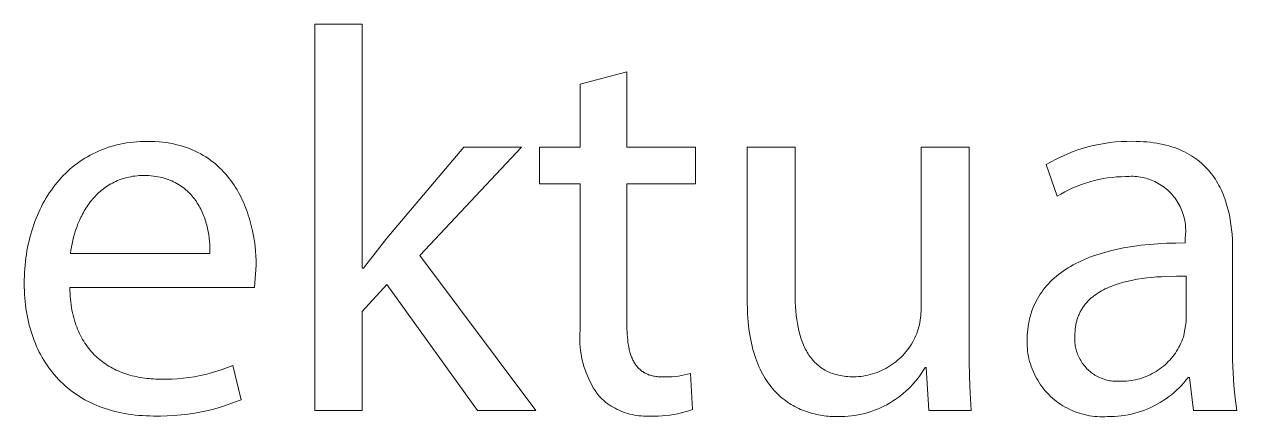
# Model space of a CAD drawing. Header units: millimetres. Extents: x -644 to 2279, y -276 to 1766.
# Drawn here: x 1968.1 to 2033.3, y -227.3 to -206.2 of the extents above; entities that cross this region are included whole.
import ezdxf

# ---------------------------------------------------------------- set-up
doc = ezdxf.new("R2010")
doc.units = ezdxf.units.MM
doc.header["$MEASUREMENT"] = 0
doc.layers.add('Domyślny', color=7, linetype='Continuous', true_color=0x000000)

msp = doc.modelspace()

# ---------------------------------------------------------------- linework, layer by layer
at = {"layer": 'Domyślny', "color": 18, "lineweight": 15, "true_color": 0x000000}
for p, q in [((1983.702, -226.949), (1983.702, -206.169)), ((1983.702, -206.169), (1986.252, -206.169)), ((1986.252, -206.169), (1986.252, -219.289)), ((1997.988, -209.392), (2000.5, -208.72)), ((2000.5, -208.72), (2000.5, -212.789)), ((1997.988, -212.789), (1997.988, -209.392)), ((1972.538, -212.805), (1972.702, -212.752)), ((1972.702, -212.752), (1972.87, -212.704)), ((1972.87, -212.704), (1973.04, -212.659)), ((1973.04, -212.659), (1973.212, -212.62)), ((1973.212, -212.62), (1973.387, -212.584)), ((1973.387, -212.584), (1973.565, -212.553)), ((1973.565, -212.553), (1973.745, -212.527)), ((1973.745, -212.527), (1973.927, -212.505)), ((1973.927, -212.505), (1974.112, -212.488)), ((1974.112, -212.488), (1974.3, -212.476)), ((1974.3, -212.476), (1974.49, -212.469)), ((1974.49, -212.469), (1974.682, -212.467)), ((1974.682, -212.467), (1974.897, -212.469)), ((1974.897, -212.469), (1975.106, -212.478)), ((1975.106, -212.478), (1975.311, -212.493)), ((1975.311, -212.493), (1975.511, -212.513)), ((1975.511, -212.513), (1975.706, -212.538)), ((1975.706, -212.538), (1975.897, -212.569)), ((1975.897, -212.569), (1976.083, -212.605)), ((1976.083, -212.605), (1976.264, -212.646)), ((1976.264, -212.646), (1976.44, -212.692)), ((1976.44, -212.692), (1976.612, -212.743)), ((1976.612, -212.743), (1976.78, -212.799)), ((1987.576, -217.674), (1991.722, -212.788)), ((1994.827, -212.788), (1989.357, -218.608)), ((1991.722, -212.788), (1994.827, -212.788)), ((1995.789, -214.745), (1995.789, -212.789)), ((1995.789, -212.789), (1997.988, -212.789)), ((2000.5, -212.789), (2004.188, -212.789)), ((2004.188, -212.789), (2004.188, -214.745)), ((2006.978, -221.076), (2006.978, -212.784)), ((2006.978, -212.784), (2009.547, -212.784)), ((2009.547, -212.784), (2009.547, -220.629)), ((2016.331, -221.475), (2016.331, -212.784)), ((2016.331, -212.784), (2018.92, -212.784)), ((2018.92, -212.784), (2018.92, -223.091)), ((2025.014, -212.854), (2025.307, -212.769)), ((2025.307, -212.769), (2025.603, -212.695)), ((2025.603, -212.695), (2025.901, -212.63)), ((2025.901, -212.63), (2026.201, -212.577)), ((2026.201, -212.577), (2026.503, -212.534)), ((2026.503, -212.534), (2026.807, -212.501)), ((2026.807, -212.501), (2027.111, -212.478)), ((2027.111, -212.478), (2027.416, -212.467)), ((2027.416, -212.467), (2027.721, -212.466)), ((2027.721, -212.466), (2027.921, -212.468)), ((2027.921, -212.468), (2028.116, -212.474)), ((2028.116, -212.474), (2028.307, -212.485)), ((2028.307, -212.485), (2028.493, -212.499)), ((2028.493, -212.499), (2028.675, -212.518)), ((2028.675, -212.518), (2028.852, -212.541)), ((2028.852, -212.541), (2029.025, -212.568)), ((2029.025, -212.568), (2029.193, -212.598)), ((2029.193, -212.598), (2029.357, -212.633)), ((2029.357, -212.633), (2029.516, -212.671)), ((2029.516, -212.671), (2029.671, -212.712)), ((2029.671, -212.712), (2029.822, -212.757)), ((2029.822, -212.757), (2029.969, -212.806)), ((1971.176, -213.467), (1971.316, -213.378)), ((1971.316, -213.378), (1971.459, -213.293)), ((1971.459, -213.293), (1971.605, -213.211)), ((1971.605, -213.211), (1971.754, -213.133)), ((1971.754, -213.133), (1971.905, -213.059)), ((1971.905, -213.059), (1972.059, -212.99)), ((1972.059, -212.99), (1972.216, -212.924)), ((1972.216, -212.924), (1972.376, -212.863)), ((1972.376, -212.863), (1972.538, -212.805)), ((1976.78, -212.799), (1976.943, -212.859)), ((1976.943, -212.859), (1977.102, -212.924)), ((1977.102, -212.924), (1977.256, -212.993)), ((1977.256, -212.993), (1977.406, -213.066)), ((1977.406, -213.066), (1977.552, -213.143)), ((1977.552, -213.143), (1977.694, -213.224)), ((1977.694, -213.224), (1977.831, -213.309)), ((1977.831, -213.309), (1977.964, -213.397)), ((1977.964, -213.397), (1978.094, -213.489)), ((2023.333, -213.569), (2023.602, -213.425)), ((2023.602, -213.425), (2023.876, -213.292)), ((2023.876, -213.292), (2024.155, -213.167)), ((2024.155, -213.167), (2024.437, -213.053)), ((2024.437, -213.053), (2024.724, -212.948)), ((2024.724, -212.948), (2025.014, -212.854)), ((2029.969, -212.806), (2030.112, -212.858)), ((2030.112, -212.858), (2030.25, -212.914)), ((2030.25, -212.914), (2030.385, -212.972)), ((2030.385, -212.972), (2030.515, -213.034)), ((2030.515, -213.034), (2030.642, -213.099)), ((2030.642, -213.099), (2030.765, -213.167)), ((2030.765, -213.167), (2030.884, -213.239)), ((2030.884, -213.239), (2030.999, -213.313)), ((2030.999, -213.313), (2031.111, -213.39)), ((2031.111, -213.39), (2031.219, -213.469)), ((1970.272, -214.194), (1970.393, -214.08)), ((1970.393, -214.08), (1970.516, -213.969)), ((1970.516, -213.969), (1970.642, -213.861)), ((1970.642, -213.861), (1970.771, -213.757)), ((1970.771, -213.757), (1970.903, -213.657)), ((1970.903, -213.657), (1971.038, -213.56)), ((1971.038, -213.56), (1971.176, -213.467)), ((1978.094, -213.489), (1978.219, -213.585)), ((1978.219, -213.585), (1978.341, -213.684)), ((1978.341, -213.684), (1978.458, -213.786)), ((1978.458, -213.786), (1978.572, -213.891)), ((1978.572, -213.891), (1978.682, -213.999)), ((1978.682, -213.999), (1978.788, -214.11)), ((2023.068, -213.721), (2023.333, -213.569)), ((2023.652, -215.424), (2023.068, -213.721)), ((2031.219, -213.469), (2031.323, -213.552)), ((2031.323, -213.552), (2031.423, -213.637)), ((2031.423, -213.637), (2031.521, -213.724)), ((2031.521, -213.724), (2031.614, -213.814)), ((2031.614, -213.814), (2031.705, -213.907)), ((2031.705, -213.907), (2031.791, -214.002)), ((2031.791, -214.002), (2031.875, -214.099)), ((1969.715, -214.815), (1969.82, -214.684)), ((1969.82, -214.684), (1969.929, -214.557)), ((1969.929, -214.557), (1970.04, -214.433)), ((1970.04, -214.433), (1970.155, -214.312)), ((1970.155, -214.312), (1970.272, -214.194)), ((1972.798, -214.708), (1972.71, -214.757)), ((1972.889, -214.662), (1972.798, -214.708)), ((1972.981, -214.618), (1972.889, -214.662)), ((1973.075, -214.577), (1972.981, -214.618)), ((1973.172, -214.539), (1973.075, -214.577)), ((1973.27, -214.503), (1973.172, -214.539)), ((1973.37, -214.47), (1973.27, -214.503)), ((1973.473, -214.44), (1973.37, -214.47)), ((1973.577, -214.412), (1973.473, -214.44)), ((1973.683, -214.388), (1973.577, -214.412)), ((1973.792, -214.367), (1973.683, -214.388)), ((1973.903, -214.348), (1973.792, -214.367)), ((1974.015, -214.333), (1973.903, -214.348)), ((1974.13, -214.322), (1974.015, -214.333)), ((1974.247, -214.313), (1974.13, -214.322)), ((1974.366, -214.308), (1974.247, -214.313)), ((1974.487, -214.306), (1974.366, -214.308)), ((1974.622, -214.308), (1974.487, -214.306)), ((1974.753, -214.313), (1974.622, -214.308)), ((1974.881, -214.323), (1974.753, -214.313)), ((1975.006, -214.335), (1974.881, -214.323)), ((1975.127, -214.351), (1975.006, -214.335)), ((1975.246, -214.37), (1975.127, -214.351)), ((1975.362, -214.393), (1975.246, -214.37)), ((1975.475, -214.419), (1975.362, -214.393)), ((1975.584, -214.448), (1975.475, -214.419)), ((1975.691, -214.48), (1975.584, -214.448)), ((1975.795, -214.514), (1975.691, -214.48)), ((1975.896, -214.552), (1975.795, -214.514)), ((1975.995, -214.593), (1975.896, -214.552)), ((1976.09, -214.636), (1975.995, -214.593)), ((1976.183, -214.682), (1976.09, -214.636)), ((1976.273, -214.73), (1976.183, -214.682)), ((1976.36, -214.781), (1976.273, -214.73)), ((1978.788, -214.11), (1978.89, -214.223)), ((1978.89, -214.223), (1978.989, -214.339)), ((1978.989, -214.339), (1979.084, -214.457)), ((1979.084, -214.457), (1979.176, -214.578)), ((1979.176, -214.578), (1979.264, -214.701)), ((1979.264, -214.701), (1979.349, -214.826)), ((1997.988, -214.745), (1995.789, -214.745)), ((1997.988, -222.473), (1997.988, -214.745)), ((2004.188, -214.745), (2000.5, -214.745)), ((2000.5, -214.745), (2000.5, -222.385)), ((2025.191, -214.709), (2024.961, -214.789)), ((2025.423, -214.638), (2025.191, -214.709)), ((2025.658, -214.575), (2025.423, -214.638)), ((2025.894, -214.52), (2025.658, -214.575)), ((2026.133, -214.473), (2025.894, -214.52)), ((2026.373, -214.435), (2026.133, -214.473)), ((2026.614, -214.404), (2026.373, -214.435)), ((2026.856, -214.382), (2026.614, -214.404)), ((2027.098, -214.369), (2026.856, -214.382)), ((2027.341, -214.363), (2027.098, -214.369)), ((2027.442, -214.354), (2027.341, -214.363)), ((2027.544, -214.349), (2027.442, -214.354)), ((2027.645, -214.346), (2027.544, -214.349)), ((2027.747, -214.348), (2027.645, -214.346)), ((2027.848, -214.353), (2027.747, -214.348)), ((2027.95, -214.361), (2027.848, -214.353)), ((2028.05, -214.373), (2027.95, -214.361)), ((2028.151, -214.388), (2028.05, -214.373)), ((2028.251, -214.407), (2028.151, -214.388)), ((2028.35, -214.429), (2028.251, -214.407)), ((2028.448, -214.455), (2028.35, -214.429)), ((2028.545, -214.484), (2028.448, -214.455)), ((2028.641, -214.517), (2028.545, -214.484)), ((2028.736, -214.553), (2028.641, -214.517)), ((2028.83, -214.592), (2028.736, -214.553)), ((2028.922, -214.634), (2028.83, -214.592)), ((2029.013, -214.68), (2028.922, -214.634)), ((2029.102, -214.729), (2029.013, -214.68)), ((2029.19, -214.781), (2029.102, -214.729)), ((2031.875, -214.099), (2031.955, -214.199)), ((2031.955, -214.199), (2032.032, -214.3)), ((2032.032, -214.3), (2032.106, -214.404)), ((2032.106, -214.404), (2032.177, -214.51)), ((2032.177, -214.51), (2032.245, -214.617)), ((2032.245, -214.617), (2032.31, -214.727)), ((2032.31, -214.727), (2032.371, -214.838)), ((1969.233, -215.513), (1969.324, -215.367)), ((1969.324, -215.367), (1969.417, -215.225)), ((1969.417, -215.225), (1969.513, -215.085)), ((1969.513, -215.085), (1969.612, -214.949)), ((1969.612, -214.949), (1969.715, -214.815)), ((1971.931, -215.359), (1971.864, -215.43)), ((1972.001, -215.291), (1971.931, -215.359)), ((1972.072, -215.223), (1972.001, -215.291)), ((1972.145, -215.158), (1972.072, -215.223)), ((1972.22, -215.095), (1972.145, -215.158)), ((1972.297, -215.033), (1972.22, -215.095)), ((1972.376, -214.974), (1972.297, -215.033)), ((1972.456, -214.916), (1972.376, -214.974)), ((1972.539, -214.861), (1972.456, -214.916)), ((1972.623, -214.808), (1972.539, -214.861)), ((1972.71, -214.757), (1972.623, -214.808)), ((1976.445, -214.834), (1976.36, -214.781)), ((1976.527, -214.89), (1976.445, -214.834)), ((1976.606, -214.947), (1976.527, -214.89)), ((1976.683, -215.007), (1976.606, -214.947)), ((1976.758, -215.069), (1976.683, -215.007)), ((1976.83, -215.133), (1976.758, -215.069)), ((1976.899, -215.199), (1976.83, -215.133)), ((1976.966, -215.267), (1976.899, -215.199)), ((1977.031, -215.336), (1976.966, -215.267)), ((1977.093, -215.407), (1977.031, -215.336)), ((1979.349, -214.826), (1979.43, -214.952)), ((1979.43, -214.952), (1979.508, -215.081)), ((1979.508, -215.081), (1979.583, -215.211)), ((1979.583, -215.211), (1979.654, -215.343)), ((1979.654, -215.343), (1979.723, -215.476)), ((2023.861, -215.3), (2023.652, -215.424)), ((2024.074, -215.183), (2023.861, -215.3)), ((2024.29, -215.073), (2024.074, -215.183)), ((2024.511, -214.97), (2024.29, -215.073)), ((2024.734, -214.876), (2024.511, -214.97)), ((2024.961, -214.789), (2024.734, -214.876)), ((2029.275, -214.835), (2029.19, -214.781)), ((2029.359, -214.893), (2029.275, -214.835)), ((2029.44, -214.954), (2029.359, -214.893)), ((2029.52, -215.017), (2029.44, -214.954)), ((2029.597, -215.083), (2029.52, -215.017)), ((2029.672, -215.152), (2029.597, -215.083)), ((2029.744, -215.223), (2029.672, -215.152)), ((2029.814, -215.297), (2029.744, -215.223)), ((2029.881, -215.373), (2029.814, -215.297)), ((2029.945, -215.452), (2029.881, -215.373)), ((2032.371, -214.838), (2032.43, -214.951)), ((2032.43, -214.951), (2032.486, -215.066)), ((2032.486, -215.066), (2032.54, -215.182)), ((2032.54, -215.182), (2032.59, -215.3)), ((2032.59, -215.3), (2032.638, -215.419)), ((1968.905, -216.122), (1968.982, -215.965)), ((1968.982, -215.965), (1969.063, -215.812)), ((1969.063, -215.812), (1969.147, -215.661)), ((1969.147, -215.661), (1969.233, -215.513)), ((1971.387, -216.045), (1971.335, -216.128)), ((1971.44, -215.964), (1971.387, -216.045)), ((1971.496, -215.884), (1971.44, -215.964)), ((1971.552, -215.805), (1971.496, -215.884)), ((1971.611, -215.727), (1971.552, -215.805)), ((1971.672, -215.651), (1971.611, -215.727)), ((1971.734, -215.576), (1971.672, -215.651)), ((1971.798, -215.502), (1971.734, -215.576)), ((1971.864, -215.43), (1971.798, -215.502)), ((1977.153, -215.48), (1977.093, -215.407)), ((1977.211, -215.554), (1977.153, -215.48)), ((1977.266, -215.63), (1977.211, -215.554)), ((1977.32, -215.707), (1977.266, -215.63)), ((1977.371, -215.785), (1977.32, -215.707)), ((1977.419, -215.865), (1977.371, -215.785)), ((1977.466, -215.946), (1977.419, -215.865)), ((1977.511, -216.027), (1977.466, -215.946)), ((1977.554, -216.11), (1977.511, -216.027)), ((1979.723, -215.476), (1979.788, -215.61)), ((1979.788, -215.61), (1979.85, -215.746)), ((1979.85, -215.746), (1979.909, -215.882)), ((1979.909, -215.882), (1979.965, -216.02)), ((1979.965, -216.02), (1980.018, -216.158)), ((2030.007, -215.532), (2029.945, -215.452)), ((2030.066, -215.615), (2030.007, -215.532)), ((2030.122, -215.7), (2030.066, -215.615)), ((2030.175, -215.787), (2030.122, -215.7)), ((2030.225, -215.875), (2030.175, -215.787)), ((2030.272, -215.965), (2030.225, -215.875)), ((2030.315, -216.057), (2030.272, -215.965)), ((2032.638, -215.419), (2032.683, -215.54)), ((2032.683, -215.54), (2032.725, -215.662)), ((2032.725, -215.662), (2032.765, -215.785)), ((2032.765, -215.785), (2032.802, -215.909)), ((2032.802, -215.909), (2032.837, -216.035)), ((2032.837, -216.035), (2032.87, -216.161)), ((1968.628, -216.771), (1968.692, -216.605)), ((1968.692, -216.605), (1968.76, -216.442)), ((1968.76, -216.442), (1968.831, -216.28)), ((1968.831, -216.28), (1968.905, -216.122)), ((1971.06, -216.639), (1971.02, -216.727)), ((1971.102, -216.552), (1971.06, -216.639)), ((1971.145, -216.466), (1971.102, -216.552)), ((1971.19, -216.38), (1971.145, -216.466)), ((1971.237, -216.295), (1971.19, -216.38)), ((1971.285, -216.211), (1971.237, -216.295)), ((1971.335, -216.128), (1971.285, -216.211)), ((1977.594, -216.193), (1977.554, -216.11)), ((1977.633, -216.278), (1977.594, -216.193)), ((1977.669, -216.363), (1977.633, -216.278)), ((1977.704, -216.448), (1977.669, -216.363)), ((1977.737, -216.535), (1977.704, -216.448)), ((1977.768, -216.621), (1977.737, -216.535)), ((1977.797, -216.709), (1977.768, -216.621)), ((1980.018, -216.158), (1980.068, -216.296)), ((1980.068, -216.296), (1980.115, -216.436)), ((1980.115, -216.436), (1980.16, -216.575)), ((1980.16, -216.575), (1980.202, -216.715)), ((2030.356, -216.15), (2030.315, -216.057)), ((2030.393, -216.245), (2030.356, -216.15)), ((2030.427, -216.34), (2030.393, -216.245)), ((2030.457, -216.437), (2030.427, -216.34)), ((2030.485, -216.535), (2030.457, -216.437)), ((2030.508, -216.634), (2030.485, -216.535)), ((2030.528, -216.733), (2030.508, -216.634)), ((2032.87, -216.161), (2032.9, -216.288)), ((2032.9, -216.288), (2032.928, -216.417)), ((2032.928, -216.417), (2032.953, -216.546)), ((2032.953, -216.546), (2032.977, -216.676)), ((2032.977, -216.676), (2033.017, -216.937)), ((1968.404, -217.459), (1968.455, -217.283)), ((1968.455, -217.283), (1968.509, -217.111)), ((1968.509, -217.111), (1968.567, -216.94)), ((1968.567, -216.94), (1968.628, -216.771)), ((1970.814, -217.261), (1970.758, -217.44)), ((1970.877, -217.082), (1970.814, -217.261)), ((1970.945, -216.904), (1970.877, -217.082)), ((1971.02, -216.727), (1970.945, -216.904)), ((1977.825, -216.796), (1977.797, -216.709)), ((1977.85, -216.884), (1977.825, -216.796)), ((1977.874, -216.972), (1977.85, -216.884)), ((1977.897, -217.06), (1977.874, -216.972)), ((1977.917, -217.147), (1977.897, -217.06)), ((1977.954, -217.323), (1977.917, -217.147)), ((1977.984, -217.498), (1977.954, -217.323)), ((1980.202, -216.715), (1980.241, -216.855)), ((1980.241, -216.855), (1980.277, -216.996)), ((1980.277, -216.996), (1980.342, -217.275)), ((1980.342, -217.275), (1980.397, -217.553)), ((2030.545, -216.834), (2030.528, -216.733)), ((2030.559, -216.934), (2030.545, -216.834)), ((2030.568, -217.035), (2030.559, -216.934)), ((2030.575, -217.137), (2030.568, -217.035)), ((2030.572, -217.441), (2030.577, -217.34)), ((2030.577, -217.238), (2030.575, -217.137)), ((2030.577, -217.34), (2030.577, -217.238)), ((2033.017, -216.937), (2033.049, -217.201)), ((2033.049, -217.201), (2033.073, -217.467)), ((1968.234, -218.18), (1968.271, -217.996)), ((1968.271, -217.996), (1968.312, -217.815)), ((1968.312, -217.815), (1968.356, -217.636)), ((1968.356, -217.636), (1968.404, -217.459)), ((1970.625, -217.974), (1970.593, -218.149)), ((1970.664, -217.797), (1970.625, -217.974)), ((1970.708, -217.619), (1970.664, -217.797)), ((1970.758, -217.44), (1970.708, -217.619)), ((1978.008, -217.671), (1977.984, -217.498)), ((1978.027, -217.842), (1978.008, -217.671)), ((1978.04, -218.01), (1978.027, -217.842)), ((1978.048, -218.175), (1978.04, -218.01)), ((1980.397, -217.553), (1980.443, -217.829)), ((1980.443, -217.829), (1980.479, -218.101)), ((1986.311, -219.289), (1987.576, -217.674)), ((2028.617, -218.013), (2029.079, -217.977)), ((2029.079, -217.977), (2029.556, -217.952)), ((2029.556, -217.952), (2030.047, -217.938)), ((2030.047, -217.938), (2030.553, -217.935)), ((2030.553, -217.644), (2030.564, -217.543)), ((2030.553, -217.935), (2030.553, -217.644)), ((2030.564, -217.543), (2030.572, -217.441)), ((2033.073, -217.467), (2033.09, -217.733)), ((2033.09, -217.733), (2033.1, -218)), ((2033.1, -218), (2033.103, -218.266)), ((1968.142, -218.741), (1968.169, -218.552)), ((1968.169, -218.552), (1968.2, -218.365)), ((1968.2, -218.365), (1968.234, -218.18)), ((1970.566, -218.322), (1970.545, -218.491)), ((1970.545, -218.491), (1978.049, -218.491)), ((1970.593, -218.149), (1970.566, -218.322)), ((1978.051, -218.335), (1978.048, -218.175)), ((1978.049, -218.491), (1978.051, -218.335)), ((1980.479, -218.101), (1980.507, -218.369)), ((1980.507, -218.369), (1980.526, -218.63)), ((1980.526, -218.63), (1980.537, -218.886)), ((1989.357, -218.608), (1995.586, -226.949)), ((2025.455, -218.688), (2025.624, -218.626)), ((2025.624, -218.626), (2025.797, -218.567)), ((2025.797, -218.567), (2025.973, -218.51)), ((2025.973, -218.51), (2026.154, -218.456)), ((2026.154, -218.456), (2026.338, -218.404)), ((2026.338, -218.404), (2026.527, -218.355)), ((2026.527, -218.355), (2026.915, -218.266)), ((2026.915, -218.266), (2027.318, -218.186)), ((2027.318, -218.186), (2027.736, -218.118)), ((2027.736, -218.118), (2028.169, -218.06)), ((2028.169, -218.06), (2028.617, -218.013)), ((2033.103, -218.266), (2033.103, -223.561)), ((1968.07, -219.512), (1968.083, -219.317)), ((1968.083, -219.317), (1968.099, -219.123)), ((1968.099, -219.123), (1968.119, -218.931)), ((1968.119, -218.931), (1968.142, -218.741)), ((1980.541, -219.134), (1980.454, -220.331)), ((1980.537, -218.886), (1980.541, -219.134)), ((1986.252, -219.289), (1986.311, -219.289)), ((2024.11, -219.361), (2024.244, -219.276)), ((2024.244, -219.276), (2024.381, -219.194)), ((2024.381, -219.194), (2024.523, -219.114)), ((2024.523, -219.114), (2024.668, -219.036)), ((2024.668, -219.036), (2024.818, -218.962)), ((2024.818, -218.962), (2024.971, -218.889)), ((2024.971, -218.889), (2025.128, -218.82)), ((2025.128, -218.82), (2025.289, -218.752)), ((2025.289, -218.752), (2025.455, -218.688)), ((1968.054, -220.107), (1968.056, -219.907)), ((1968.056, -219.907), (1968.061, -219.709)), ((1968.061, -219.709), (1968.07, -219.512)), ((2023.289, -220.026), (2023.394, -219.924)), ((2023.394, -219.924), (2023.503, -219.824)), ((2023.503, -219.824), (2023.617, -219.726)), ((2023.617, -219.726), (2023.734, -219.631)), ((2023.734, -219.631), (2023.855, -219.539)), ((2023.855, -219.539), (2023.981, -219.449)), ((2023.981, -219.449), (2024.11, -219.361)), ((2027.724, -219.932), (2027.478, -219.984)), ((2027.974, -219.886), (2027.724, -219.932)), ((2028.229, -219.846), (2027.974, -219.886)), ((2028.488, -219.813), (2028.229, -219.846)), ((2028.75, -219.785), (2028.488, -219.813)), ((2029.014, -219.763), (2028.75, -219.785)), ((2029.279, -219.746), (2029.014, -219.763)), ((2029.546, -219.734), (2029.279, -219.746)), ((2030.081, -219.722), (2029.546, -219.734)), ((2030.611, -219.726), (2030.081, -219.722)), ((2030.611, -222.179), (2030.611, -219.726)), ((1968.056, -220.306), (1968.054, -220.107)), ((1968.061, -220.502), (1968.056, -220.306)), ((1968.071, -220.697), (1968.061, -220.502)), ((1970.506, -220.331), (1970.51, -220.493)), ((1980.454, -220.331), (1970.506, -220.331)), ((1970.51, -220.493), (1970.517, -220.651)), ((1987.576, -220.165), (1986.252, -221.625)), ((1992.462, -226.949), (1987.576, -220.165)), ((2022.746, -220.692), (2022.826, -220.575)), ((2022.826, -220.575), (2022.91, -220.46)), ((2022.91, -220.46), (2022.999, -220.348)), ((2022.999, -220.348), (2023.091, -220.238)), ((2023.091, -220.238), (2023.188, -220.131)), ((2023.188, -220.131), (2023.289, -220.026)), ((2025.861, -220.621), (2025.771, -220.68)), ((2025.954, -220.564), (2025.861, -220.621)), ((2026.049, -220.509), (2025.954, -220.564)), ((2026.146, -220.456), (2026.049, -220.509)), ((2026.246, -220.405), (2026.146, -220.456)), ((2026.348, -220.357), (2026.246, -220.405)), ((2026.452, -220.311), (2026.348, -220.357)), ((2026.559, -220.267), (2026.452, -220.311)), ((2026.667, -220.224), (2026.559, -220.267)), ((2026.778, -220.184), (2026.667, -220.224)), ((2026.89, -220.146), (2026.778, -220.184)), ((2027.005, -220.11), (2026.89, -220.146)), ((2027.121, -220.076), (2027.005, -220.11)), ((2027.238, -220.043), (2027.121, -220.076)), ((2027.478, -219.984), (2027.238, -220.043)), ((1968.084, -220.89), (1968.071, -220.697)), ((1968.101, -221.08), (1968.084, -220.89)), ((1968.122, -221.268), (1968.101, -221.08)), ((1968.146, -221.454), (1968.122, -221.268)), ((1970.517, -220.651), (1970.527, -220.807)), ((1970.527, -220.807), (1970.541, -220.96)), ((1970.541, -220.96), (1970.557, -221.11)), ((1970.557, -221.11), (1970.576, -221.257)), ((1970.576, -221.257), (1970.598, -221.402)), ((2006.986, -221.531), (2006.978, -221.076)), ((2009.547, -220.629), (2009.55, -220.878)), ((2009.55, -220.878), (2009.557, -221.122)), ((2009.557, -221.122), (2009.569, -221.361)), ((2022.409, -221.313), (2022.467, -221.184)), ((2022.467, -221.184), (2022.531, -221.057)), ((2022.531, -221.057), (2022.598, -220.933)), ((2022.598, -220.933), (2022.67, -220.811)), ((2022.67, -220.811), (2022.746, -220.692)), ((2025.157, -221.246), (2025.126, -221.286)), ((2025.19, -221.205), (2025.157, -221.246)), ((2025.223, -221.166), (2025.19, -221.205)), ((2025.257, -221.127), (2025.223, -221.166)), ((2025.292, -221.089), (2025.257, -221.127)), ((2025.328, -221.052), (2025.292, -221.089)), ((2025.364, -221.015), (2025.328, -221.052)), ((2025.402, -220.978), (2025.364, -221.015)), ((2025.44, -220.943), (2025.402, -220.978)), ((2025.479, -220.908), (2025.44, -220.943)), ((2025.518, -220.874), (2025.479, -220.908)), ((2025.559, -220.84), (2025.518, -220.874)), ((2025.6, -220.807), (2025.559, -220.84)), ((2025.684, -220.742), (2025.6, -220.807)), ((2025.771, -220.68), (2025.684, -220.742)), ((1968.174, -221.637), (1968.146, -221.454)), ((1968.206, -221.819), (1968.174, -221.637)), ((1968.241, -221.998), (1968.206, -221.819)), ((1970.598, -221.402), (1970.623, -221.543)), ((1970.623, -221.543), (1970.651, -221.681)), ((1970.651, -221.681), (1970.682, -221.817)), ((1970.682, -221.817), (1970.715, -221.949)), ((1986.252, -221.625), (1986.252, -226.949)), ((2006.995, -221.75), (2006.986, -221.531)), ((2007.008, -221.964), (2006.995, -221.75)), ((2009.569, -221.361), (2009.587, -221.594)), ((2009.587, -221.594), (2009.61, -221.821)), ((2009.61, -221.821), (2009.638, -222.042)), ((2016.305, -221.965), (2016.317, -221.843)), ((2016.317, -221.843), (2016.326, -221.721)), ((2016.326, -221.721), (2016.331, -221.598)), ((2016.331, -221.598), (2016.331, -221.475)), ((2022.178, -221.993), (2022.216, -221.852)), ((2022.216, -221.852), (2022.257, -221.714)), ((2022.257, -221.714), (2022.304, -221.578)), ((2022.304, -221.578), (2022.354, -221.444)), ((2022.354, -221.444), (2022.409, -221.313)), ((2024.795, -221.88), (2024.776, -221.93)), ((2024.815, -221.83), (2024.795, -221.88)), ((2024.835, -221.781), (2024.815, -221.83)), ((2024.857, -221.732), (2024.835, -221.781)), ((2024.88, -221.684), (2024.857, -221.732)), ((2024.904, -221.637), (2024.88, -221.684)), ((2024.928, -221.591), (2024.904, -221.637)), ((2024.954, -221.546), (2024.928, -221.591)), ((2024.98, -221.501), (2024.954, -221.546)), ((2025.007, -221.456), (2024.98, -221.501)), ((2025.036, -221.413), (2025.007, -221.456)), ((2025.065, -221.37), (2025.036, -221.413)), ((2025.095, -221.328), (2025.065, -221.37)), ((2025.126, -221.286), (2025.095, -221.328)), ((1968.28, -222.174), (1968.241, -221.998)), ((1968.322, -222.348), (1968.28, -222.174)), ((1968.368, -222.52), (1968.322, -222.348)), ((1968.418, -222.689), (1968.368, -222.52)), ((1970.715, -221.949), (1970.752, -222.079)), ((1970.752, -222.079), (1970.791, -222.206)), ((1970.791, -222.206), (1970.832, -222.33)), ((1970.832, -222.33), (1970.876, -222.452)), ((1970.876, -222.452), (1970.923, -222.57)), ((1970.923, -222.57), (1970.973, -222.686)), ((1997.972, -222.65), (1997.988, -222.473)), ((2000.5, -222.385), (2000.501, -222.547)), ((2000.501, -222.547), (2000.505, -222.705)), ((2007.025, -222.173), (2007.008, -221.964)), ((2007.046, -222.376), (2007.025, -222.173)), ((2007.069, -222.575), (2007.046, -222.376)), ((2007.097, -222.768), (2007.069, -222.575)), ((2009.638, -222.042), (2009.672, -222.257)), ((2009.672, -222.257), (2009.712, -222.466)), ((2009.712, -222.466), (2009.757, -222.668)), ((2016.147, -222.683), (2016.183, -222.566)), ((2016.183, -222.566), (2016.215, -222.447)), ((2016.215, -222.447), (2016.244, -222.328)), ((2016.244, -222.328), (2016.268, -222.208)), ((2016.268, -222.208), (2016.288, -222.087)), ((2016.288, -222.087), (2016.305, -221.965)), ((2022.057, -222.731), (2022.072, -222.579)), ((2022.072, -222.579), (2022.092, -222.429)), ((2022.092, -222.429), (2022.117, -222.281)), ((2022.117, -222.281), (2022.145, -222.136)), ((2022.145, -222.136), (2022.178, -221.993)), ((2024.637, -222.538), (2024.63, -222.598)), ((2024.644, -222.479), (2024.637, -222.538)), ((2024.652, -222.42), (2024.644, -222.479)), ((2024.662, -222.363), (2024.652, -222.42)), ((2024.673, -222.306), (2024.662, -222.363)), ((2024.684, -222.25), (2024.673, -222.306)), ((2024.697, -222.195), (2024.684, -222.25)), ((2024.711, -222.141), (2024.697, -222.195)), ((2024.726, -222.087), (2024.711, -222.141)), ((2024.741, -222.034), (2024.726, -222.087)), ((2024.758, -221.982), (2024.741, -222.034)), ((2024.776, -221.93), (2024.758, -221.982)), ((2030.456, -222.997), (2030.611, -222.179)), ((1968.471, -222.856), (1968.418, -222.689)), ((1968.528, -223.02), (1968.471, -222.856)), ((1968.588, -223.182), (1968.528, -223.02)), ((1968.652, -223.341), (1968.588, -223.182)), ((1970.973, -222.686), (1971.024, -222.799)), ((1971.024, -222.799), (1971.079, -222.909)), ((1971.079, -222.909), (1971.135, -223.017)), ((1971.135, -223.017), (1971.194, -223.122)), ((1971.194, -223.122), (1971.256, -223.224)), ((1971.256, -223.224), (1971.319, -223.323)), ((1997.958, -223.005), (1997.962, -222.827)), ((1997.959, -223.183), (1997.958, -223.005)), ((1997.967, -223.36), (1997.959, -223.183)), ((1997.962, -222.827), (1997.972, -222.65)), ((2000.505, -222.705), (2000.513, -222.858)), ((2000.513, -222.858), (2000.524, -223.007)), ((2000.524, -223.007), (2000.538, -223.151)), ((2000.538, -223.151), (2000.555, -223.29)), ((2007.127, -222.956), (2007.097, -222.768)), ((2007.161, -223.14), (2007.127, -222.956)), ((2007.198, -223.318), (2007.161, -223.14)), ((2009.757, -222.668), (2009.782, -222.767)), ((2009.782, -222.767), (2009.809, -222.864)), ((2009.809, -222.864), (2009.837, -222.959)), ((2009.837, -222.959), (2009.866, -223.053)), ((2009.866, -223.053), (2009.897, -223.145)), ((2009.897, -223.145), (2009.93, -223.235)), ((2015.883, -223.26), (2015.945, -223.148)), ((2015.945, -223.148), (2016.003, -223.034)), ((2016.003, -223.034), (2016.057, -222.917)), ((2016.057, -222.917), (2016.107, -222.799)), ((2016.107, -222.799), (2016.147, -222.683)), ((2018.92, -223.091), (2018.923, -224.377)), ((2022.037, -223.201), (2022.039, -223.042)), ((2022.038, -223.34), (2022.037, -223.201)), ((2022.039, -223.042), (2022.046, -222.885)), ((2022.046, -222.885), (2022.057, -222.731)), ((2024.611, -222.987), (2024.609, -223.066)), ((2024.609, -223.066), (2024.609, -223.144)), ((2024.609, -223.144), (2024.612, -223.222)), ((2024.616, -222.909), (2024.611, -222.987)), ((2024.612, -223.222), (2024.618, -223.301)), ((2024.617, -222.845), (2024.616, -222.909)), ((2024.618, -222.782), (2024.617, -222.845)), ((2024.621, -222.72), (2024.618, -222.782)), ((2024.625, -222.658), (2024.621, -222.72)), ((2024.63, -222.598), (2024.625, -222.658)), ((2030.321, -223.332), (2030.37, -223.222)), ((2030.37, -223.222), (2030.415, -223.11)), ((2030.415, -223.11), (2030.456, -222.997)), ((1968.719, -223.497), (1968.652, -223.341)), ((1968.79, -223.651), (1968.719, -223.497)), ((1968.864, -223.802), (1968.79, -223.651)), ((1968.941, -223.95), (1968.864, -223.802)), ((1971.319, -223.323), (1971.385, -223.42)), ((1971.385, -223.42), (1971.453, -223.514)), ((1971.453, -223.514), (1971.523, -223.606)), ((1971.523, -223.606), (1971.595, -223.695)), ((1971.595, -223.695), (1971.67, -223.781)), ((1971.67, -223.781), (1971.746, -223.865)), ((1971.746, -223.865), (1971.825, -223.946)), ((1997.981, -223.537), (1997.967, -223.36)), ((1998, -223.714), (1997.981, -223.537)), ((1998.026, -223.89), (1998, -223.714)), ((2000.555, -223.29), (2000.575, -223.425)), ((2000.575, -223.425), (2000.599, -223.555)), ((2000.599, -223.555), (2000.613, -223.618)), ((2000.613, -223.618), (2000.627, -223.68)), ((2000.627, -223.68), (2000.642, -223.741)), ((2000.642, -223.741), (2000.658, -223.801)), ((2000.658, -223.801), (2000.675, -223.859)), ((2000.675, -223.859), (2000.693, -223.916)), ((2007.239, -223.492), (2007.198, -223.318)), ((2007.282, -223.661), (2007.239, -223.492)), ((2007.328, -223.825), (2007.282, -223.661)), ((2007.377, -223.984), (2007.328, -223.825)), ((2009.93, -223.235), (2009.964, -223.323)), ((2009.964, -223.323), (2010, -223.41)), ((2010, -223.41), (2010.037, -223.494)), ((2010.037, -223.494), (2010.076, -223.577)), ((2010.076, -223.577), (2010.117, -223.658)), ((2010.117, -223.658), (2010.159, -223.737)), ((2010.159, -223.737), (2010.204, -223.814)), ((2010.204, -223.814), (2010.249, -223.889)), ((2015.345, -223.979), (2015.433, -223.884)), ((2015.433, -223.884), (2015.516, -223.787)), ((2015.516, -223.787), (2015.597, -223.687)), ((2015.597, -223.687), (2015.674, -223.584)), ((2015.674, -223.584), (2015.747, -223.479)), ((2015.747, -223.479), (2015.817, -223.371)), ((2015.817, -223.371), (2015.883, -223.26)), ((2022.043, -223.479), (2022.038, -223.34)), ((2022.054, -223.618), (2022.043, -223.479)), ((2022.069, -223.756), (2022.054, -223.618)), ((2022.089, -223.894), (2022.069, -223.756)), ((2024.618, -223.301), (2024.626, -223.378)), ((2024.626, -223.378), (2024.637, -223.456)), ((2024.637, -223.456), (2024.651, -223.533)), ((2024.651, -223.533), (2024.667, -223.61)), ((2024.667, -223.61), (2024.686, -223.686)), ((2024.686, -223.686), (2024.708, -223.761)), ((2024.708, -223.761), (2024.732, -223.836)), ((2024.732, -223.836), (2024.759, -223.91)), ((2029.954, -223.952), (2030.024, -223.854)), ((2030.024, -223.854), (2030.09, -223.753)), ((2030.09, -223.753), (2030.154, -223.651)), ((2030.154, -223.651), (2030.213, -223.546)), ((2030.213, -223.546), (2030.269, -223.44)), ((2030.269, -223.44), (2030.321, -223.332)), ((2033.103, -223.561), (2033.104, -224.241)), ((1969.022, -224.095), (1968.941, -223.95)), ((1969.106, -224.238), (1969.022, -224.095)), ((1969.193, -224.377), (1969.106, -224.238)), ((1969.284, -224.514), (1969.193, -224.377)), ((1969.378, -224.648), (1969.284, -224.514)), ((1971.825, -223.946), (1971.905, -224.024)), ((1971.905, -224.024), (1971.987, -224.1)), ((1971.987, -224.1), (1972.071, -224.173)), ((1972.071, -224.173), (1972.157, -224.244)), ((1972.157, -224.244), (1972.245, -224.312)), ((1972.245, -224.312), (1972.334, -224.378)), ((1972.334, -224.378), (1972.425, -224.441)), ((1972.425, -224.441), (1972.518, -224.502)), ((1972.518, -224.502), (1972.612, -224.56)), ((1979, -224.633), (1979.286, -224.516)), ((1979.286, -224.516), (1979.724, -226.365)), ((1998.058, -224.065), (1998.026, -223.89)), ((1998.095, -224.238), (1998.058, -224.065)), ((1998.138, -224.411), (1998.095, -224.238)), ((1998.187, -224.581), (1998.138, -224.411)), ((2000.693, -223.916), (2000.712, -223.972)), ((2000.712, -223.972), (2000.732, -224.027)), ((2000.732, -224.027), (2000.753, -224.08)), ((2000.753, -224.08), (2000.775, -224.133)), ((2000.775, -224.133), (2000.797, -224.184)), ((2000.797, -224.184), (2000.821, -224.233)), ((2000.821, -224.233), (2000.846, -224.282)), ((2000.846, -224.282), (2000.872, -224.329)), ((2000.872, -224.329), (2000.899, -224.375)), ((2000.899, -224.375), (2000.927, -224.42)), ((2000.927, -224.42), (2000.956, -224.463)), ((2000.956, -224.463), (2000.986, -224.505)), ((2000.986, -224.505), (2001.017, -224.546)), ((2007.429, -224.139), (2007.377, -223.984)), ((2007.484, -224.29), (2007.429, -224.139)), ((2007.541, -224.435), (2007.484, -224.29)), ((2007.601, -224.577), (2007.541, -224.435)), ((2010.249, -223.889), (2010.297, -223.962)), ((2010.297, -223.962), (2010.346, -224.033)), ((2010.346, -224.033), (2010.397, -224.103)), ((2010.397, -224.103), (2010.45, -224.17)), ((2010.45, -224.17), (2010.504, -224.235)), ((2010.504, -224.235), (2010.561, -224.298)), ((2010.561, -224.298), (2010.619, -224.359)), ((2010.619, -224.359), (2010.679, -224.417)), ((2010.679, -224.417), (2010.741, -224.474)), ((2010.741, -224.474), (2010.804, -224.529)), ((2010.804, -224.529), (2010.87, -224.581)), ((2014.653, -224.548), (2014.76, -224.477)), ((2014.76, -224.477), (2014.864, -224.403)), ((2014.864, -224.403), (2014.966, -224.325)), ((2014.966, -224.325), (2015.066, -224.243)), ((2015.066, -224.243), (2015.162, -224.158)), ((2015.162, -224.158), (2015.255, -224.07)), ((2015.255, -224.07), (2015.345, -223.979)), ((2018.923, -224.377), (2018.962, -225.662)), ((2022.114, -224.031), (2022.089, -223.894)), ((2022.143, -224.167), (2022.114, -224.031)), ((2022.178, -224.302), (2022.143, -224.167)), ((2022.216, -224.435), (2022.178, -224.302)), ((2022.26, -224.567), (2022.216, -224.435)), ((2024.759, -223.91), (2024.788, -223.982)), ((2024.788, -223.982), (2024.82, -224.054)), ((2024.82, -224.054), (2024.854, -224.124)), ((2024.854, -224.124), (2024.89, -224.194)), ((2024.89, -224.194), (2024.929, -224.262)), ((2024.929, -224.262), (2024.971, -224.328)), ((2024.971, -224.328), (2025.014, -224.394)), ((2025.014, -224.394), (2025.06, -224.457)), ((2025.06, -224.457), (2025.108, -224.519)), ((2025.108, -224.519), (2025.158, -224.58)), ((2029.376, -224.562), (2029.467, -224.483)), ((2029.467, -224.483), (2029.556, -224.402)), ((2029.556, -224.402), (2029.642, -224.317)), ((2029.642, -224.317), (2029.724, -224.23)), ((2029.724, -224.23), (2029.804, -224.14)), ((2029.804, -224.14), (2029.881, -224.047)), ((2029.881, -224.047), (2029.954, -223.952)), ((2033.104, -224.241), (2033.127, -224.92)), ((1969.476, -224.779), (1969.378, -224.648)), ((1969.577, -224.907), (1969.476, -224.779)), ((1969.681, -225.032), (1969.577, -224.907)), ((1969.788, -225.154), (1969.681, -225.032)), ((1969.898, -225.273), (1969.788, -225.154)), ((1972.612, -224.56), (1972.708, -224.616)), ((1972.708, -224.616), (1972.806, -224.67)), ((1972.806, -224.67), (1972.905, -224.721)), ((1972.905, -224.721), (1973.005, -224.769)), ((1973.005, -224.769), (1973.107, -224.815)), ((1973.107, -224.815), (1973.21, -224.859)), ((1973.21, -224.859), (1973.314, -224.9)), ((1973.314, -224.9), (1973.42, -224.939)), ((1973.42, -224.939), (1973.527, -224.976)), ((1973.527, -224.976), (1973.635, -225.011)), ((1973.635, -225.011), (1973.745, -225.043)), ((1973.745, -225.043), (1973.855, -225.072)), ((1973.855, -225.072), (1973.967, -225.1)), ((1973.967, -225.1), (1974.079, -225.125)), ((1974.079, -225.125), (1974.193, -225.148)), ((1974.193, -225.148), (1974.307, -225.169)), ((1974.307, -225.169), (1974.422, -225.187)), ((1974.422, -225.187), (1974.539, -225.203)), ((1976.606, -225.212), (1976.913, -225.176)), ((1976.913, -225.176), (1977.218, -225.129)), ((1977.218, -225.129), (1977.521, -225.071)), ((1977.521, -225.071), (1977.823, -225.004)), ((1977.823, -225.004), (1978.122, -224.926)), ((1978.122, -224.926), (1978.418, -224.838)), ((1978.418, -224.838), (1978.71, -224.741)), ((1978.71, -224.741), (1979, -224.633)), ((1998.242, -224.75), (1998.187, -224.581)), ((1998.303, -224.918), (1998.242, -224.75)), ((1998.369, -225.082), (1998.303, -224.918)), ((1998.44, -225.245), (1998.369, -225.082)), ((2001.017, -224.546), (2001.049, -224.585)), ((2001.049, -224.585), (2001.082, -224.624)), ((2001.082, -224.624), (2001.116, -224.66)), ((2001.116, -224.66), (2001.152, -224.696)), ((2001.152, -224.696), (2001.188, -224.73)), ((2001.188, -224.73), (2001.207, -224.747)), ((2001.207, -224.747), (2001.226, -224.763)), ((2001.226, -224.763), (2001.245, -224.779)), ((2001.245, -224.779), (2001.265, -224.795)), ((2001.265, -224.795), (2001.284, -224.81)), ((2001.284, -224.81), (2001.305, -224.825)), ((2001.305, -224.825), (2001.325, -224.84)), ((2001.325, -224.84), (2001.346, -224.854)), ((2001.346, -224.854), (2001.367, -224.868)), ((2001.367, -224.868), (2001.388, -224.881)), ((2001.388, -224.881), (2001.41, -224.895)), ((2001.41, -224.895), (2001.431, -224.908)), ((2001.431, -224.908), (2001.476, -224.932)), ((2001.476, -224.932), (2001.522, -224.956)), ((2001.522, -224.956), (2001.569, -224.978)), ((2001.569, -224.978), (2001.617, -224.999)), ((2001.617, -224.999), (2001.667, -225.018)), ((2001.667, -225.018), (2001.718, -225.036)), ((2001.718, -225.036), (2001.77, -225.052)), ((2001.77, -225.052), (2001.823, -225.067)), ((2001.823, -225.067), (2001.877, -225.081)), ((2001.877, -225.081), (2001.933, -225.093)), ((2001.933, -225.093), (2001.99, -225.104)), ((2001.99, -225.104), (2002.049, -225.114)), ((2002.049, -225.114), (2002.108, -225.122)), ((2002.108, -225.122), (2002.169, -225.128)), ((2002.169, -225.128), (2002.232, -225.133)), ((2002.232, -225.133), (2002.295, -225.137)), ((2002.295, -225.137), (2002.36, -225.139)), ((2002.36, -225.139), (2002.427, -225.14)), ((2002.427, -225.14), (2002.595, -225.14)), ((2002.595, -225.14), (2002.763, -225.136)), ((2002.763, -225.136), (2002.931, -225.126)), ((2002.931, -225.126), (2003.099, -225.11)), ((2003.099, -225.11), (2003.266, -225.09)), ((2003.266, -225.09), (2003.433, -225.064)), ((2003.433, -225.064), (2003.598, -225.033)), ((2003.598, -225.033), (2003.762, -224.996)), ((2003.762, -224.996), (2003.926, -224.955)), ((2003.926, -224.955), (2004.033, -226.892)), ((2007.664, -224.714), (2007.601, -224.577)), ((2007.729, -224.847), (2007.664, -224.714)), ((2007.797, -224.975), (2007.729, -224.847)), ((2007.867, -225.099), (2007.797, -224.975)), ((2007.939, -225.219), (2007.867, -225.099)), ((2010.87, -224.581), (2010.938, -224.631)), ((2010.938, -224.631), (2011.007, -224.679)), ((2011.007, -224.679), (2011.078, -224.724)), ((2011.078, -224.724), (2011.151, -224.768)), ((2011.151, -224.768), (2011.227, -224.809)), ((2011.227, -224.809), (2011.304, -224.847)), ((2011.304, -224.847), (2011.383, -224.884)), ((2011.383, -224.884), (2011.464, -224.918)), ((2011.464, -224.918), (2011.548, -224.949)), ((2011.548, -224.949), (2011.633, -224.979)), ((2011.633, -224.979), (2011.72, -225.005)), ((2011.72, -225.005), (2011.81, -225.03)), ((2011.81, -225.03), (2011.901, -225.052)), ((2011.901, -225.052), (2011.995, -225.071)), ((2011.995, -225.071), (2012.091, -225.088)), ((2012.091, -225.088), (2012.188, -225.102)), ((2012.188, -225.102), (2012.288, -225.114)), ((2012.288, -225.114), (2012.391, -225.123)), ((2012.391, -225.123), (2012.495, -225.13)), ((2012.495, -225.13), (2012.602, -225.134)), ((2012.602, -225.134), (2012.711, -225.135)), ((2012.711, -225.135), (2012.839, -225.13)), ((2012.839, -225.13), (2012.967, -225.121)), ((2012.967, -225.121), (2013.095, -225.108)), ((2013.095, -225.108), (2013.222, -225.09)), ((2013.222, -225.09), (2013.348, -225.068)), ((2013.348, -225.068), (2013.474, -225.042)), ((2013.474, -225.042), (2013.599, -225.011)), ((2013.599, -225.011), (2013.722, -224.976)), ((2013.722, -224.976), (2013.845, -224.937)), ((2013.845, -224.937), (2013.965, -224.893)), ((2013.965, -224.893), (2014.085, -224.846)), ((2014.085, -224.846), (2014.202, -224.794)), ((2014.202, -224.794), (2014.318, -224.738)), ((2014.318, -224.738), (2014.432, -224.679)), ((2014.432, -224.679), (2014.543, -224.615)), ((2014.543, -224.615), (2014.653, -224.548)), ((2016.246, -225.094), (2016.136, -225.238)), ((2016.351, -224.945), (2016.246, -225.094)), ((2016.451, -224.794), (2016.351, -224.945)), ((2016.545, -224.639), (2016.451, -224.794)), ((2016.604, -224.639), (2016.545, -224.639)), ((2016.75, -226.945), (2016.604, -224.639)), ((2022.308, -224.698), (2022.26, -224.567)), ((2022.36, -224.827), (2022.308, -224.698)), ((2022.417, -224.954), (2022.36, -224.827)), ((2022.478, -225.079), (2022.417, -224.954)), ((2022.543, -225.202), (2022.478, -225.079)), ((2025.158, -224.58), (2025.21, -224.638)), ((2025.21, -224.638), (2025.264, -224.695)), ((2025.264, -224.695), (2025.32, -224.75)), ((2025.32, -224.75), (2025.378, -224.803)), ((2025.378, -224.803), (2025.437, -224.854)), ((2025.437, -224.854), (2025.498, -224.903)), ((2025.498, -224.903), (2025.561, -224.95)), ((2025.561, -224.95), (2025.626, -224.994)), ((2025.626, -224.994), (2025.692, -225.036)), ((2025.692, -225.036), (2025.759, -225.076)), ((2025.759, -225.076), (2025.828, -225.114)), ((2025.828, -225.114), (2025.898, -225.149)), ((2025.898, -225.149), (2025.969, -225.182)), ((2025.969, -225.182), (2026.041, -225.213)), ((2028.224, -225.198), (2028.338, -225.159)), ((2028.338, -225.159), (2028.45, -225.116)), ((2028.45, -225.116), (2028.561, -225.069)), ((2028.561, -225.069), (2028.67, -225.018)), ((2028.67, -225.018), (2028.777, -224.963)), ((2028.777, -224.963), (2028.883, -224.905)), ((2028.883, -224.905), (2028.986, -224.843)), ((2028.986, -224.843), (2029.087, -224.778)), ((2029.087, -224.778), (2029.186, -224.709)), ((2029.186, -224.709), (2029.282, -224.637)), ((2029.282, -224.637), (2029.376, -224.562)), ((2030.709, -225.167), (2030.594, -225.313)), ((2030.787, -225.167), (2030.709, -225.167)), ((2030.991, -226.948), (2030.787, -225.167)), ((2033.127, -224.92), (2033.172, -225.598)), ((1970.012, -225.388), (1969.898, -225.273)), ((1970.128, -225.501), (1970.012, -225.388)), ((1970.248, -225.61), (1970.128, -225.501)), ((1970.371, -225.716), (1970.248, -225.61)), ((1970.498, -225.819), (1970.371, -225.716)), ((1970.627, -225.919), (1970.498, -225.819)), ((1974.539, -225.203), (1974.656, -225.217)), ((1974.656, -225.217), (1974.774, -225.229)), ((1974.774, -225.229), (1974.892, -225.239)), ((1974.892, -225.239), (1975.011, -225.246)), ((1975.011, -225.246), (1975.131, -225.251)), ((1975.131, -225.251), (1975.252, -225.255)), ((1975.252, -225.255), (1975.373, -225.256)), ((1975.373, -225.256), (1975.682, -225.26)), ((1975.682, -225.26), (1975.99, -225.255)), ((1975.99, -225.255), (1976.299, -225.239)), ((1976.299, -225.239), (1976.606, -225.212)), ((1998.517, -225.405), (1998.44, -225.245)), ((1998.6, -225.563), (1998.517, -225.405)), ((1998.688, -225.717), (1998.6, -225.563)), ((1998.78, -225.869), (1998.688, -225.717)), ((2008.013, -225.335), (2007.939, -225.219)), ((2008.089, -225.447), (2008.013, -225.335)), ((2008.168, -225.555), (2008.089, -225.447)), ((2008.248, -225.659), (2008.168, -225.555)), ((2008.331, -225.76), (2008.248, -225.659)), ((2008.415, -225.856), (2008.331, -225.76)), ((2015.65, -225.777), (2015.517, -225.901)), ((2015.778, -225.649), (2015.65, -225.777)), ((2015.902, -225.516), (2015.778, -225.649)), ((2016.022, -225.379), (2015.902, -225.516)), ((2016.136, -225.238), (2016.022, -225.379)), ((2018.962, -225.662), (2019.037, -226.945)), ((2022.613, -225.322), (2022.543, -225.202)), ((2022.687, -225.44), (2022.613, -225.322)), ((2022.764, -225.556), (2022.687, -225.44)), ((2022.846, -225.668), (2022.764, -225.556)), ((2022.931, -225.778), (2022.846, -225.668)), ((2023.021, -225.885), (2022.931, -225.778)), ((2026.041, -225.213), (2026.115, -225.241)), ((2026.115, -225.241), (2026.189, -225.266)), ((2026.189, -225.266), (2026.264, -225.289)), ((2026.264, -225.289), (2026.34, -225.309)), ((2026.34, -225.309), (2026.416, -225.327)), ((2026.416, -225.327), (2026.493, -225.342)), ((2026.493, -225.342), (2026.57, -225.354)), ((2026.57, -225.354), (2026.648, -225.364)), ((2026.648, -225.364), (2026.726, -225.37)), ((2026.726, -225.37), (2026.804, -225.375)), ((2026.804, -225.375), (2026.883, -225.376)), ((2026.883, -225.376), (2026.961, -225.375)), ((2026.961, -225.375), (2027.039, -225.371)), ((2027.039, -225.371), (2027.16, -225.373)), ((2027.16, -225.373), (2027.28, -225.37)), ((2027.28, -225.37), (2027.4, -225.362)), ((2027.4, -225.362), (2027.52, -225.351)), ((2027.52, -225.351), (2027.639, -225.336)), ((2027.639, -225.336), (2027.758, -225.316)), ((2027.758, -225.316), (2027.876, -225.293)), ((2027.876, -225.293), (2027.993, -225.265)), ((2027.993, -225.265), (2028.109, -225.234)), ((2028.109, -225.234), (2028.224, -225.198)), ((2030.221, -225.725), (2030.087, -225.853)), ((2030.35, -225.592), (2030.221, -225.725)), ((2030.475, -225.454), (2030.35, -225.592)), ((2030.594, -225.313), (2030.475, -225.454)), ((2033.172, -225.598), (2033.238, -226.274)), ((1970.759, -226.015), (1970.627, -225.919)), ((1970.895, -226.108), (1970.759, -226.015)), ((1971.033, -226.197), (1970.895, -226.108)), ((1971.175, -226.283), (1971.033, -226.197)), ((1971.319, -226.366), (1971.175, -226.283)), ((1971.467, -226.445), (1971.319, -226.366)), ((1971.617, -226.521), (1971.467, -226.445)), ((1979.724, -226.365), (1979.379, -226.503)), ((1998.878, -226.017), (1998.78, -225.869)), ((1998.981, -226.162), (1998.878, -226.017)), ((1999.068, -226.249), (1998.981, -226.162)), ((1999.158, -226.333), (1999.068, -226.249)), ((1999.25, -226.414), (1999.158, -226.333)), ((1999.345, -226.491), (1999.25, -226.414)), ((1999.443, -226.565), (1999.345, -226.491)), ((2008.501, -225.949), (2008.415, -225.856)), ((2008.589, -226.038), (2008.501, -225.949)), ((2008.678, -226.123), (2008.589, -226.038)), ((2008.769, -226.205), (2008.678, -226.123)), ((2008.861, -226.283), (2008.769, -226.205)), ((2008.955, -226.358), (2008.861, -226.283)), ((2009.05, -226.429), (2008.955, -226.358)), ((2009.146, -226.497), (2009.05, -226.429)), ((2009.244, -226.562), (2009.146, -226.497)), ((2014.794, -226.449), (2014.639, -226.544)), ((2014.946, -226.35), (2014.794, -226.449)), ((2015.094, -226.245), (2014.946, -226.35)), ((2015.239, -226.135), (2015.094, -226.245)), ((2015.38, -226.02), (2015.239, -226.135)), ((2015.517, -225.901), (2015.38, -226.02)), ((2023.113, -225.988), (2023.021, -225.885)), ((2023.21, -226.089), (2023.113, -225.988)), ((2023.309, -226.186), (2023.21, -226.089)), ((2023.412, -226.279), (2023.309, -226.186)), ((2023.519, -226.369), (2023.412, -226.279)), ((2023.628, -226.455), (2023.519, -226.369)), ((2023.74, -226.538), (2023.628, -226.455)), ((2029.356, -226.421), (2029.198, -226.519)), ((2029.51, -226.318), (2029.356, -226.421)), ((2029.66, -226.209), (2029.51, -226.318)), ((2029.806, -226.096), (2029.66, -226.209)), ((2029.949, -225.977), (2029.806, -226.096)), ((2030.087, -225.853), (2029.949, -225.977)), ((2033.238, -226.274), (2033.327, -226.948)), ((1971.77, -226.593), (1971.617, -226.521)), ((1971.927, -226.661), (1971.77, -226.593)), ((1972.086, -226.726), (1971.927, -226.661)), ((1972.248, -226.787), (1972.086, -226.726)), ((1972.413, -226.845), (1972.248, -226.787)), ((1972.581, -226.898), (1972.413, -226.845)), ((1972.751, -226.948), (1972.581, -226.898)), ((1972.925, -226.994), (1972.751, -226.948)), ((1973.101, -227.037), (1972.925, -226.994)), ((1973.28, -227.075), (1973.101, -227.037)), ((1973.462, -227.109), (1973.28, -227.075)), ((1973.646, -227.14), (1973.462, -227.109)), ((1973.834, -227.167), (1973.646, -227.14)), ((1976.865, -227.143), (1976.496, -227.187)), ((1977.232, -227.087), (1976.865, -227.143)), ((1977.597, -227.019), (1977.232, -227.087)), ((1977.96, -226.94), (1977.597, -227.019)), ((1978.32, -226.848), (1977.96, -226.94)), ((1978.676, -226.745), (1978.32, -226.848)), ((1979.03, -226.63), (1978.676, -226.745)), ((1979.379, -226.503), (1979.03, -226.63)), ((1986.252, -226.949), (1983.702, -226.949)), ((1995.586, -226.949), (1992.462, -226.949)), ((1999.544, -226.636), (1999.443, -226.565)), ((1999.647, -226.703), (1999.544, -226.636)), ((1999.752, -226.767), (1999.647, -226.703)), ((1999.859, -226.827), (1999.752, -226.767)), ((1999.968, -226.883), (1999.859, -226.827)), ((2000.079, -226.936), (1999.968, -226.883)), ((2000.192, -226.984), (2000.079, -226.936)), ((2000.307, -227.029), (2000.192, -226.984)), ((2000.423, -227.07), (2000.307, -227.029)), ((2000.54, -227.106), (2000.423, -227.07)), ((2000.659, -227.139), (2000.54, -227.106)), ((2000.778, -227.167), (2000.659, -227.139)), ((2003.222, -227.12), (2003.015, -227.159)), ((2003.427, -227.073), (2003.222, -227.12)), ((2003.631, -227.02), (2003.427, -227.073)), ((2003.833, -226.959), (2003.631, -227.02)), ((2004.033, -226.892), (2003.833, -226.959)), ((2009.343, -226.623), (2009.244, -226.562)), ((2009.442, -226.682), (2009.343, -226.623)), ((2009.543, -226.737), (2009.442, -226.682)), ((2009.645, -226.789), (2009.543, -226.737)), ((2009.747, -226.838), (2009.645, -226.789)), ((2009.85, -226.884), (2009.747, -226.838)), ((2009.954, -226.927), (2009.85, -226.884)), ((2010.059, -226.968), (2009.954, -226.927)), ((2010.164, -227.006), (2010.059, -226.968)), ((2010.27, -227.04), (2010.164, -227.006)), ((2010.376, -227.073), (2010.27, -227.04)), ((2010.482, -227.102), (2010.376, -227.073)), ((2010.589, -227.129), (2010.482, -227.102)), ((2010.696, -227.154), (2010.589, -227.129)), ((2013.125, -227.143), (2012.947, -227.181)), ((2013.302, -227.1), (2013.125, -227.143)), ((2013.476, -227.051), (2013.302, -227.1)), ((2013.649, -226.995), (2013.476, -227.051)), ((2013.82, -226.934), (2013.649, -226.995)), ((2013.989, -226.867), (2013.82, -226.934)), ((2014.156, -226.795), (2013.989, -226.867)), ((2014.32, -226.717), (2014.156, -226.795)), ((2014.481, -226.633), (2014.32, -226.717)), ((2014.639, -226.544), (2014.481, -226.633)), ((2019.037, -226.945), (2016.75, -226.945)), ((2023.855, -226.616), (2023.74, -226.538)), ((2023.972, -226.69), (2023.855, -226.616)), ((2024.092, -226.761), (2023.972, -226.69)), ((2024.215, -226.827), (2024.092, -226.761)), ((2024.339, -226.889), (2024.215, -226.827)), ((2024.466, -226.946), (2024.339, -226.889)), ((2024.595, -227), (2024.466, -226.946)), ((2024.725, -227.048), (2024.595, -227)), ((2024.857, -227.093), (2024.725, -227.048)), ((2024.99, -227.132), (2024.857, -227.093)), ((2025.125, -227.167), (2024.99, -227.132)), ((2027.656, -227.137), (2027.474, -227.175)), ((2027.836, -227.093), (2027.656, -227.137)), ((2028.014, -227.042), (2027.836, -227.093)), ((2028.191, -226.985), (2028.014, -227.042)), ((2028.365, -226.922), (2028.191, -226.985)), ((2028.537, -226.853), (2028.365, -226.922)), ((2028.707, -226.778), (2028.537, -226.853)), ((2028.873, -226.698), (2028.707, -226.778)), ((2029.037, -226.611), (2028.873, -226.698)), ((2029.198, -226.519), (2029.037, -226.611)), ((2033.327, -226.948), (2030.991, -226.948)), ((1974.023, -227.189), (1973.834, -227.167)), ((1974.216, -227.208), (1974.023, -227.189)), ((1974.411, -227.222), (1974.216, -227.208)), ((1974.609, -227.233), (1974.411, -227.222)), ((1974.81, -227.239), (1974.609, -227.233)), ((1975.013, -227.241), (1974.81, -227.239)), ((1975.384, -227.246), (1975.013, -227.241)), ((1975.755, -227.238), (1975.384, -227.246)), ((1976.126, -227.219), (1975.755, -227.238)), ((1976.496, -227.187), (1976.126, -227.219)), ((2000.899, -227.191), (2000.778, -227.167)), ((2001.02, -227.211), (2000.899, -227.191)), ((2001.142, -227.227), (2001.02, -227.211)), ((2001.264, -227.238), (2001.142, -227.227)), ((2001.387, -227.246), (2001.264, -227.238)), ((2001.509, -227.249), (2001.387, -227.246)), ((2001.632, -227.248), (2001.509, -227.249)), ((2001.755, -227.242), (2001.632, -227.248)), ((2001.966, -227.246), (2001.755, -227.242)), ((2002.177, -227.244), (2001.966, -227.246)), ((2002.387, -227.233), (2002.177, -227.244)), ((2002.597, -227.216), (2002.387, -227.233)), ((2002.806, -227.191), (2002.597, -227.216)), ((2003.015, -227.159), (2002.806, -227.191)), ((2010.803, -227.176), (2010.696, -227.154)), ((2010.91, -227.196), (2010.803, -227.176)), ((2011.017, -227.213), (2010.91, -227.196)), ((2011.124, -227.229), (2011.017, -227.213)), ((2011.23, -227.242), (2011.124, -227.229)), ((2011.337, -227.252), (2011.23, -227.242)), ((2011.443, -227.261), (2011.337, -227.252)), ((2011.549, -227.268), (2011.443, -227.261)), ((2011.655, -227.273), (2011.549, -227.268)), ((2011.759, -227.275), (2011.655, -227.273)), ((2011.864, -227.276), (2011.759, -227.275)), ((2012.045, -227.276), (2011.864, -227.276)), ((2012.227, -227.269), (2012.045, -227.276)), ((2012.408, -227.256), (2012.227, -227.269)), ((2012.589, -227.237), (2012.408, -227.256)), ((2012.769, -227.212), (2012.589, -227.237)), ((2012.947, -227.181), (2012.769, -227.212)), ((2025.261, -227.198), (2025.125, -227.167)), ((2025.397, -227.223), (2025.261, -227.198)), ((2025.535, -227.244), (2025.397, -227.223)), ((2025.673, -227.26), (2025.535, -227.244)), ((2025.812, -227.272), (2025.673, -227.26)), ((2025.951, -227.278), (2025.812, -227.272)), ((2026.09, -227.28), (2025.951, -227.278)), ((2026.229, -227.277), (2026.09, -227.28)), ((2026.368, -227.269), (2026.229, -227.277)), ((2026.553, -227.27), (2026.368, -227.269)), ((2026.739, -227.264), (2026.553, -227.27)), ((2026.924, -227.251), (2026.739, -227.264)), ((2027.108, -227.232), (2026.924, -227.251)), ((2027.292, -227.207), (2027.108, -227.232)), ((2027.474, -227.175), (2027.292, -227.207))]:
    msp.add_line(p, q, dxfattribs=at)

doc.saveas('drawing.dxf')
